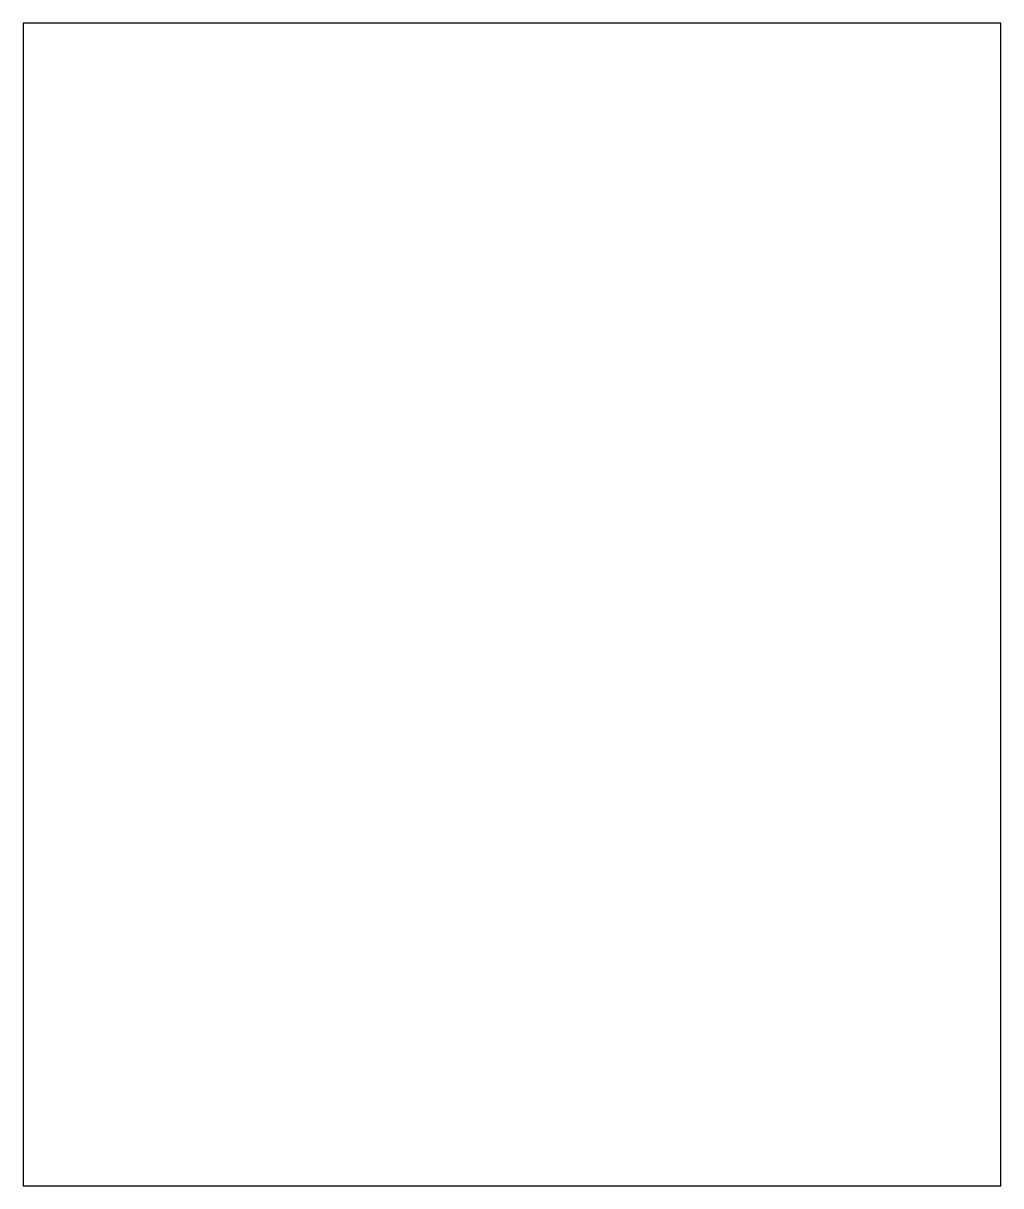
# Model space of a CAD drawing. Header units: millimetres. Extents: x -172 to 173, y -471 to -61.
import ezdxf

# ---------------------------------------------------------------- set-up
doc = ezdxf.new("R2010")
doc.units = ezdxf.units.MM
doc.layers.get('0').update_dxf_attribs({"linetype": 'CONTINUOUS'})

msp = doc.modelspace()

# ---------------------------------------------------------------- linework, layer by layer
msp.add_lwpolyline([(172.68, -61.27), (-171.82, -61.27), (-171.82, -470.77), (172.68, -470.77)], close=True)

doc.saveas('drawing.dxf')
